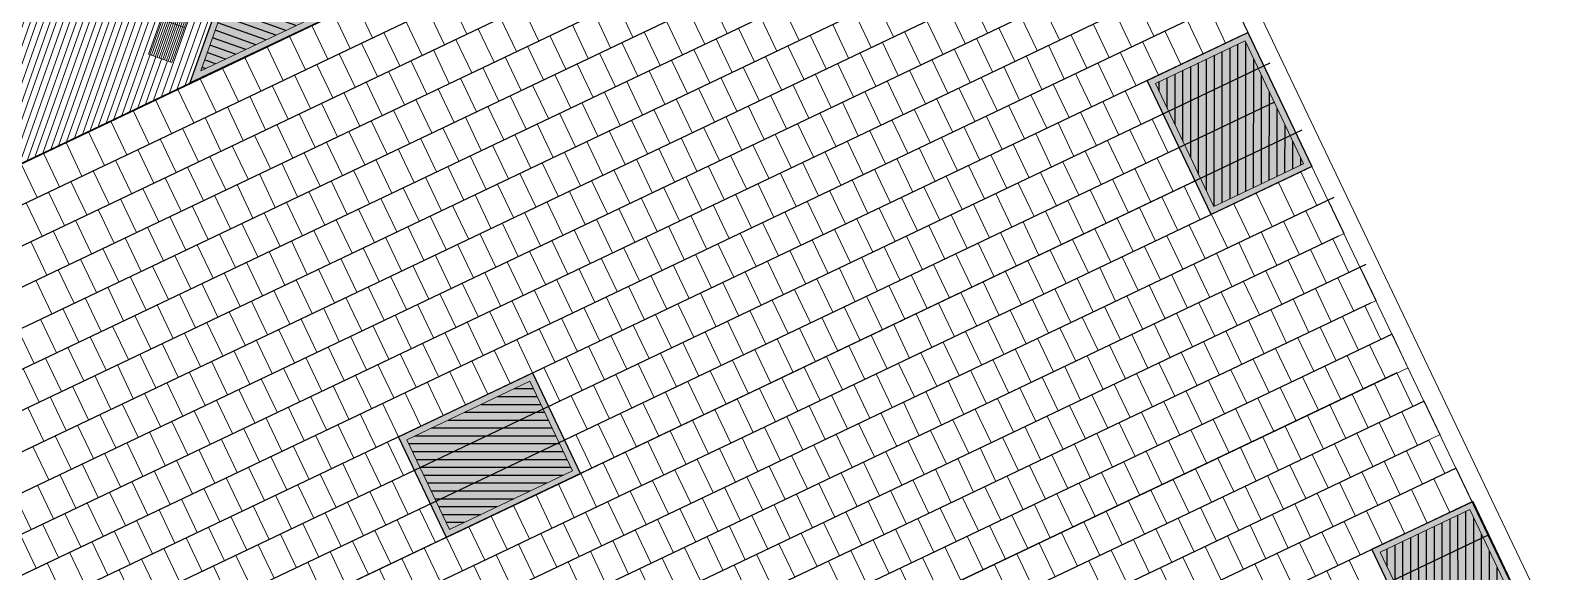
# Model space of a CAD drawing. Header units: metres. Extents: x 679599 to 680028, y 2748524 to 2748840.
# Drawn here: x 679944.91 to 679969.63, y 2748818.26 to 2748826.99 of the extents above; entities that cross this region are included whole.
import ezdxf

# ---------------------------------------------------------------- set-up
doc = ezdxf.new("R2010")
doc.units = ezdxf.units.M
doc.header["$LTSCALE"] = 5
doc.layers.add('00-AUX', color=2, linetype='Continuous', plot=False)
doc.layers.add('00-AUX Tree Pit', color=2, linetype='Continuous', plot=False)
doc.layers.add('02-L-B-Barrier Curb', color=210, linetype='Continuous', lineweight=5, plot=False)
doc.layers.add('02-L-B-Curb', color=11, linetype='Continuous', lineweight=5, plot=False)
doc.layers.add('02-L-B-Flat Bar', color=181, linetype='Continuous', lineweight=5)
doc.layers.add('04-BK-Tree Pit', color=6, linetype='Continuous', lineweight=5)
for name, color, linetype, lineweight, true_color in [('02-L-Joints-Paviment_07_Precast Concrete Blocks 60X40', 7, 'Continuous', 5, 0x999999), ('03-TR-Pavement_07_Precast Concrete Blocks 20X10', 7, 'Continuous', 5, 0x999999), ('03-TR-Pavement_07_Precast Concrete Blocks 60X40', 7, 'Continuous', 5, 0x999999), ('03-TR-Pavement_07_Precast irregular Concrete Blocks', 7, 'Continuous', 5, 0xb3b3b3)]:
    doc.layers.add(name, color=color, linetype=linetype, lineweight=lineweight, true_color=true_color)
doc.layers.add('03-TR-Tree Pit_Green', color=46, linetype='Continuous')
doc.layers.add('03-TR-Tree Pit_White', color=7, linetype='Continuous', true_color=0xfcfcfc)

# ---------------------------------------------------------------- blocks, each defined once
blk = doc.blocks.new('ALCORQUE RECTANGULAR')
at = {"layer": '03-TR-Tree Pit_Green', "ltscale": 0.3}
h = blk.add_hatch(dxfattribs=at)
h.set_pattern_fill('ANSI31', color=256, scale=0.04, angle=-45)
h.set_pattern_definition([(360, (-2068898.16958, 3428624.0145), (3e-17, 0.127), [])])
h.paths.add_polyline_path([(679903.391, 2748647.421), (679902.702, 2748648.869), (679904.689, 2748649.814), (679905.377, 2748648.367)])
at = {"layer": '03-TR-Tree Pit_White'}
h = blk.add_hatch(color=256, dxfattribs=at)
h.dxf.hatch_style = 1
h.paths.add_polyline_path([(679903.344, 2748647.288), (679902.569, 2748648.916), (679904.736, 2748649.947), (679905.511, 2748648.319)])
at = {"layer": '02-L-B-Curb'}
blk.add_lwpolyline([(679903.344, 2748647.288), (679902.569, 2748648.916), (679904.736, 2748649.947), (679905.511, 2748648.319)], close=True, dxfattribs=at)
at = {"layer": '02-L-B-Curb', "color": 6}
blk.add_lwpolyline([(679903.391, 2748647.421), (679902.702, 2748648.868), (679904.689, 2748649.814), (679905.378, 2748648.366)], close=True, dxfattribs=at)
blk = doc.blocks.new('Tree Pit Ford')
at = {"layer": '03-TR-Tree Pit_Green', "ltscale": 0.3}
h = blk.add_hatch(dxfattribs=at)
h.set_pattern_fill('ANSI31', color=256, scale=0.04)
h.paths.add_polyline_path([(-0.045, 1.149), (1.934, -0.83), (-1.104, -0.83), (-1.104, 1.149)])
at = {"layer": '03-TR-Tree Pit_White'}
h = blk.add_hatch(color=256, dxfattribs=at)
h.dxf.hatch_style = 1
h.paths.add_polyline_path([(-0.004, 1.249), (2.175, -0.93), (-1.204, -0.93), (-1.204, 1.249)])
at = {"layer": '02-L-B-Curb'}
blk.add_lwpolyline([(-0.004, 1.249), (2.175, -0.93), (-1.204, -0.93), (-1.204, 1.249)], close=True, dxfattribs=at)
at = {"layer": '02-L-B-Curb', "color": 6}
blk.add_lwpolyline([(-0.045, 1.149), (1.934, -0.83), (-1.104, -0.83), (-1.104, 1.149)], close=True, dxfattribs=at)
blk = doc.blocks.new('Piece Parking')
blk.add_wipeout([(-1.7, 0.2), (-1.7, -0.2), (0.7, -0.2), (0.7, 0.2)])
at = {"layer": '03-TR-Pavement_07_Precast irregular Concrete Blocks'}
h = blk.add_hatch(dxfattribs=at)
h.set_pattern_fill('ANSI31', color=256, scale=0.01, angle=135)
h.paths.add_polyline_path([(-1.7, 0.2), (0.7, 0.2), (0.7, -0.2), (-1.7, -0.2)])
blk.add_lwpolyline([(-1.7, 0.2), (0.7, 0.2), (0.7, -0.2), (-1.7, -0.2)], close=True)
at = {"layer": '02-L-Joints-Paviment_07_Precast Concrete Blocks 60X40'}
for points in [[(-1.1, 0.2), (-1.1, -0.2)], [(-0.5, 0.2), (-0.5, -0.2)], [(0.1, 0.2), (0.1, -0.2)]]:
    blk.add_lwpolyline(points, dxfattribs=at)
blk = doc.blocks.new('*U48')
at = {"rotation": 44.98941877856481}
blk.add_blockref('Piece Parking', (-0.199, -0.481), dxfattribs=at)
blk = doc.blocks.new('*U49')
at = {"layer": '02-L-B-Barrier Curb', "color": 0, "linetype": 'ByBlock', "lineweight": -2, "transparency": 16777216, "rotation": 25.44812303892089}
blk.add_blockref('*U48', (679947.546, 2748828.668), dxfattribs=at)

msp = doc.modelspace()

# ---------------------------------------------------------------- hatches: boundary and pattern name
at = {"layer": '03-TR-Pavement_07_Precast Concrete Blocks 20X10'}
h = msp.add_hatch(dxfattribs=at)
h.set_pattern_fill('ANSI31', color=256, scale=0.0315, angle=25.5)
h.set_pattern_definition([(70.5, (0, 0), (-0.094275932128, 0.033384858509), [])])
edge = h.paths.add_edge_path()
edge.add_line((679846.747, 2748785.254), (679848.542, 2748781.477))
edge.add_line((679848.542, 2748781.477), (679851.428, 2748780.438))
edge.add_line((679851.428, 2748780.438), (679855.273, 2748782.267))
edge.add_line((679855.273, 2748782.267), (679856.277, 2748785.094))
edge.add_line((679856.277, 2748785.094), (679859.104, 2748784.09))
edge.add_line((679859.104, 2748784.09), (679862.949, 2748785.92))
edge.add_line((679862.949, 2748785.92), (679863.953, 2748788.747))
edge.add_line((679863.953, 2748788.747), (679866.78, 2748787.743))
edge.add_line((679866.78, 2748787.743), (679870.625, 2748789.573))
edge.add_line((679870.625, 2748789.573), (679871.629, 2748792.4))
edge.add_line((679871.629, 2748792.4), (679874.456, 2748791.396))
edge.add_line((679874.456, 2748791.396), (679878.294, 2748793.222))
edge.add_line((679878.294, 2748793.222), (679879.304, 2748796.052))
edge.add_line((679879.304, 2748796.052), (679882.132, 2748795.049))
edge.add_line((679882.132, 2748795.049), (679885.976, 2748796.878))
edge.add_line((679885.976, 2748796.878), (679886.946, 2748799.611))
edge.add_line((679886.946, 2748799.611), (679886.98, 2748799.704))
edge.add_line((679886.98, 2748799.704), (679889.807, 2748798.7))
edge.add_line((679889.807, 2748798.7), (679893.651, 2748800.53))
edge.add_line((679893.651, 2748800.53), (679894.655, 2748803.357))
edge.add_line((679894.655, 2748803.357), (679897.482, 2748802.353))
edge.add_line((679897.482, 2748802.353), (679901.327, 2748804.183))
edge.add_line((679901.327, 2748804.183), (679902.33, 2748807.009))
edge.add_line((679902.33, 2748807.009), (679905.158, 2748806.006))
edge.add_line((679905.158, 2748806.006), (679909.001, 2748807.835))
edge.add_line((679909.001, 2748807.835), (679909.972, 2748810.567))
edge.add_line((679909.972, 2748810.567), (679912.832, 2748809.658))
edge.add_line((679912.832, 2748809.658), (679916.677, 2748811.487))
edge.add_line((679916.677, 2748811.487), (679917.681, 2748814.314))
edge.add_line((679917.681, 2748814.314), (679920.508, 2748813.31))
edge.add_line((679920.508, 2748813.31), (679924.352, 2748815.139))
edge.add_line((679924.352, 2748815.139), (679925.356, 2748817.966))
edge.add_line((679925.356, 2748817.966), (679928.18, 2748816.961))
edge.add_line((679928.18, 2748816.961), (679932.025, 2748818.791))
edge.add_line((679932.025, 2748818.791), (679933.03, 2748821.618))
edge.add_line((679933.03, 2748821.618), (679935.857, 2748820.614))
edge.add_line((679935.857, 2748820.614), (679939.701, 2748822.444))
edge.add_line((679939.701, 2748822.444), (679940.705, 2748825.27))
edge.add_line((679940.705, 2748825.27), (679943.555, 2748824.267))
edge.add_line((679943.555, 2748824.267), (679947.475, 2748826.144))
edge.add_line((679947.475, 2748826.144), (679948.507, 2748829.047))
edge.add_line((679948.507, 2748829.047), (679946.708, 2748832.826))
edge.add_line((679946.708, 2748832.826), (679846.744, 2748785.257))

# ---------------------------------------------------------------- linework, layer by layer
at = {"layer": '00-AUX'}
for points in [[(679961.825, 2748832.961), (679906.828, 2748806.79)], [(679961.903, 2748832.334), (679907.086, 2748806.248)], [(679962.342, 2748831.878), (679907.345, 2748805.707)], [(679962.421, 2748831.251), (679907.603, 2748805.165)], [(679962.859, 2748830.795), (679907.863, 2748804.624)], [(679962.938, 2748830.168), (679908.12, 2748804.083)], [(679963.376, 2748829.712), (679908.38, 2748803.541)], [(679963.455, 2748829.085), (679908.638, 2748803)], [(679963.894, 2748828.63), (679908.897, 2748802.459)], [(679963.972, 2748828.002), (679909.155, 2748801.917)], [(679964.411, 2748827.547), (679909.414, 2748801.376)], [(679964.489, 2748826.92), (679909.672, 2748800.834)], [(679964.928, 2748826.464), (679910.057, 2748800.353)], [(679965.007, 2748825.837), (679910.603, 2748799.948)], [(679965.445, 2748825.381), (679910.995, 2748799.47)], [(679965.523, 2748824.754), (679911.433, 2748799.014)], [(679965.962, 2748824.298), (679911.633, 2748798.445)], [(679966.041, 2748823.671), (679912.028, 2748797.968)], [(679966.48, 2748823.216), (679912.422, 2748797.491)], [(679966.558, 2748822.588), (679947.399, 2748813.471)], [(679966.905, 2748822.089), (679947.725, 2748812.962)], [(679966.982, 2748821.461), (679948.143, 2748812.496)], [(679967.422, 2748821.006), (679948.561, 2748812.03)], [(679967.499, 2748820.378), (679948.978, 2748811.565)], [(679967.939, 2748819.923), (679949.396, 2748811.099)], [(679968.016, 2748819.295), (679949.814, 2748810.633)], [(679968.456, 2748818.84), (679950.232, 2748810.168)]]:
    msp.add_lwpolyline(points, dxfattribs=at)
at = {"layer": '00-AUX Tree Pit', "ltscale": 0.3}
msp.add_lwpolyline([(679948.513, 2748829.05), (679947.482, 2748826.147), (679950.533, 2748827.599), (679949.597, 2748829.566)], close=True, dxfattribs=at)
at = {"layer": '00-AUX Tree Pit'}
for points in [[(679965.608, 2748824.795), (679963.98, 2748824.02), (679962.948, 2748826.187), (679964.577, 2748826.962)], [(679951.627, 2748818.802), (679950.852, 2748820.43), (679953.019, 2748821.462), (679953.794, 2748819.833)], [(679969.24, 2748817.22), (679967.611, 2748816.445), (679966.58, 2748818.613), (679968.208, 2748819.387)]]:
    msp.add_lwpolyline(points, close=True, dxfattribs=at)
at = {"layer": '02-L-B-Curb'}
for points in [[(680027.692, 2748695.495), (679959.257, 2748838.798)], [(679959.147, 2748838.332), (680027.421, 2748695.366)]]:
    msp.add_lwpolyline(points, dxfattribs=at)
at = {"layer": '02-L-B-Flat Bar'}
msp.add_lwpolyline([(679851.427, 2748780.438), (679947.475, 2748826.144)], dxfattribs=at)
at = {"layer": '02-L-Joints-Paviment_07_Precast Concrete Blocks 60X40'}
for points in [[(679960.113, 2748827.495), (679960.371, 2748826.953)], [(679964.32, 2748827.503), (679964.578, 2748826.962)], [(679949.815, 2748827.246), (679950.073, 2748826.704)], [(679950.176, 2748827.418), (679950.434, 2748826.876)], [(679951.338, 2748827.306), (679951.596, 2748826.764)], [(679951.699, 2748827.478), (679951.957, 2748826.936)], [(679952.86, 2748827.366), (679953.118, 2748826.824)], [(679954.022, 2748827.255), (679954.28, 2748826.713)], [(679954.383, 2748827.426), (679954.641, 2748826.885)], [(679955.545, 2748827.314), (679955.802, 2748826.773)], [(679955.906, 2748827.486), (679956.164, 2748826.945)], [(679957.068, 2748827.375), (679957.326, 2748826.833)], [(679958.229, 2748827.263), (679958.487, 2748826.721)], [(679958.59, 2748827.435), (679958.848, 2748826.893)], [(679959.752, 2748827.323), (679960.01, 2748826.781)], [(679961.274, 2748827.383), (679961.532, 2748826.841)], [(679962.436, 2748827.272), (679962.694, 2748826.73)], [(679962.797, 2748827.444), (679963.055, 2748826.902)], [(679963.959, 2748827.332), (679964.216, 2748826.79)], [(679949.454, 2748827.074), (679949.711, 2748826.532)], [(679950.977, 2748827.134), (679951.235, 2748826.592)], [(679952.138, 2748827.022), (679952.396, 2748826.481)], [(679952.499, 2748827.194), (679952.757, 2748826.652)], [(679953.661, 2748827.083), (679953.919, 2748826.541)], [(679955.183, 2748827.143), (679955.441, 2748826.601)], [(679956.345, 2748827.031), (679956.603, 2748826.489)], [(679956.707, 2748827.203), (679956.964, 2748826.661)], [(679957.868, 2748827.091), (679958.125, 2748826.549)], [(679959.391, 2748827.151), (679959.649, 2748826.61)], [(679960.552, 2748827.039), (679960.81, 2748826.498)], [(679960.913, 2748827.211), (679961.171, 2748826.67)], [(679962.075, 2748827.1), (679962.333, 2748826.558)], [(679963.597, 2748827.16), (679963.855, 2748826.618)], [(679949.092, 2748826.902), (679949.35, 2748826.36)], [(679950.254, 2748826.79), (679950.512, 2748826.249)], [(679950.616, 2748826.962), (679950.873, 2748826.421)], [(679951.777, 2748826.85), (679952.035, 2748826.309)], [(679953.3, 2748826.911), (679953.558, 2748826.369)], [(679954.461, 2748826.799), (679954.719, 2748826.257)], [(679954.822, 2748826.971), (679955.08, 2748826.429)], [(679955.984, 2748826.859), (679956.242, 2748826.317)], [(679957.145, 2748826.747), (679957.403, 2748826.205)], [(679957.506, 2748826.919), (679957.764, 2748826.377)], [(679958.668, 2748826.808), (679958.926, 2748826.266)], [(679959.03, 2748826.979), (679959.287, 2748826.438)], [(679960.191, 2748826.868), (679960.449, 2748826.326)], [(679961.353, 2748826.756), (679961.61, 2748826.214)], [(679961.714, 2748826.928), (679961.972, 2748826.386)], [(679962.875, 2748826.816), (679963.133, 2748826.274)], [(679963.236, 2748826.988), (679963.494, 2748826.446)], [(679948.37, 2748826.558), (679948.628, 2748826.017)], [(679948.731, 2748826.73), (679948.989, 2748826.188)], [(679949.893, 2748826.619), (679950.151, 2748826.077)], [(679951.054, 2748826.507), (679951.312, 2748825.965)], [(679951.416, 2748826.679), (679951.673, 2748826.137)], [(679952.577, 2748826.567), (679952.835, 2748826.025)], [(679952.939, 2748826.739), (679953.196, 2748826.197)], [(679954.1, 2748826.627), (679954.358, 2748826.085)], [(679955.262, 2748826.515), (679955.52, 2748825.974)], [(679955.623, 2748826.687), (679955.881, 2748826.146)], [(679956.784, 2748826.575), (679957.042, 2748826.034)], [(679958.307, 2748826.636), (679958.565, 2748826.094)], [(679959.468, 2748826.524), (679959.726, 2748825.982)], [(679959.83, 2748826.696), (679960.087, 2748826.154)], [(679960.991, 2748826.584), (679961.249, 2748826.042)], [(679962.514, 2748826.644), (679962.772, 2748826.102)], [(679948.009, 2748826.386), (679948.267, 2748825.845)], [(679949.171, 2748826.275), (679949.429, 2748825.733)], [(679949.532, 2748826.447), (679949.79, 2748825.905)], [(679950.693, 2748826.335), (679950.951, 2748825.793)], [(679952.216, 2748826.395), (679952.474, 2748825.853)], [(679953.377, 2748826.283), (679953.635, 2748825.741)], [(679953.739, 2748826.455), (679953.996, 2748825.913)], [(679954.901, 2748826.344), (679955.158, 2748825.802)], [(679956.423, 2748826.404), (679956.681, 2748825.862)], [(679957.585, 2748826.292), (679957.843, 2748825.75)], [(679957.946, 2748826.464), (679958.204, 2748825.922)], [(679959.107, 2748826.352), (679959.365, 2748825.81)], [(679960.63, 2748826.412), (679960.888, 2748825.87)], [(679961.791, 2748826.3), (679962.049, 2748825.759)], [(679962.153, 2748826.472), (679962.41, 2748825.93)], [(679947.287, 2748826.043), (679947.544, 2748825.501)], [(679947.648, 2748826.215), (679947.906, 2748825.673)], [(679948.81, 2748826.103), (679949.067, 2748825.561)], [(679950.332, 2748826.163), (679950.59, 2748825.621)], [(679951.494, 2748826.051), (679951.752, 2748825.51)], [(679951.855, 2748826.223), (679952.113, 2748825.681)], [(679953.016, 2748826.111), (679953.274, 2748825.57)], [(679954.539, 2748826.172), (679954.797, 2748825.63)], [(679955.7, 2748826.06), (679955.958, 2748825.518)], [(679956.062, 2748826.232), (679956.32, 2748825.69)], [(679957.224, 2748826.12), (679957.481, 2748825.578)], [(679958.385, 2748826.008), (679958.643, 2748825.466)], [(679958.746, 2748826.18), (679959.004, 2748825.638)], [(679959.908, 2748826.068), (679960.166, 2748825.527)], [(679960.269, 2748826.24), (679960.527, 2748825.699)], [(679961.43, 2748826.128), (679961.688, 2748825.587)], [(679962.592, 2748826.017), (679962.85, 2748825.475)], [(679946.925, 2748825.871), (679947.183, 2748825.329)], [(679948.087, 2748825.759), (679948.345, 2748825.217)], [(679948.448, 2748825.931), (679948.706, 2748825.389)], [(679949.61, 2748825.819), (679949.867, 2748825.277)], [(679949.971, 2748825.991), (679950.229, 2748825.449)], [(679951.133, 2748825.88), (679951.391, 2748825.338)], [(679952.294, 2748825.768), (679952.552, 2748825.226)], [(679952.655, 2748825.939), (679952.913, 2748825.398)], [(679953.817, 2748825.828), (679954.075, 2748825.286)], [(679954.178, 2748826), (679954.436, 2748825.458)], [(679955.339, 2748825.888), (679955.597, 2748825.346)], [(679956.501, 2748825.776), (679956.759, 2748825.235)], [(679956.862, 2748825.948), (679957.12, 2748825.406)], [(679958.024, 2748825.836), (679958.281, 2748825.294)], [(679959.547, 2748825.897), (679959.805, 2748825.355)], [(679960.708, 2748825.785), (679960.966, 2748825.243)], [(679961.069, 2748825.957), (679961.327, 2748825.415)], [(679962.231, 2748825.845), (679962.489, 2748825.303)], [(679946.203, 2748825.527), (679946.461, 2748824.985)], [(679946.564, 2748825.699), (679946.822, 2748825.157)], [(679947.726, 2748825.587), (679947.984, 2748825.046)], [(679949.248, 2748825.647), (679949.506, 2748825.106)], [(679950.41, 2748825.536), (679950.668, 2748824.994)], [(679950.772, 2748825.708), (679951.029, 2748825.166)], [(679951.933, 2748825.596), (679952.19, 2748825.054)], [(679953.456, 2748825.656), (679953.714, 2748825.114)], [(679954.617, 2748825.544), (679954.875, 2748825.002)], [(679954.978, 2748825.716), (679955.236, 2748825.174)], [(679956.14, 2748825.604), (679956.398, 2748825.063)], [(679957.662, 2748825.664), (679957.92, 2748825.123)], [(679958.824, 2748825.553), (679959.082, 2748825.011)], [(679959.186, 2748825.725), (679959.443, 2748825.183)], [(679960.347, 2748825.613), (679960.604, 2748825.071)], [(679961.87, 2748825.673), (679962.128, 2748825.131)], [(679963.031, 2748825.561), (679963.289, 2748825.02)], [(679945.842, 2748825.355), (679946.1, 2748824.813)], [(679947.365, 2748825.415), (679947.623, 2748824.874)], [(679948.526, 2748825.304), (679948.784, 2748824.762)], [(679948.887, 2748825.475), (679949.145, 2748824.934)], [(679950.049, 2748825.364), (679950.307, 2748824.822)], [(679951.571, 2748825.424), (679951.829, 2748824.882)], [(679952.733, 2748825.312), (679952.991, 2748824.771)], [(679953.095, 2748825.484), (679953.352, 2748824.942)], [(679954.256, 2748825.372), (679954.514, 2748824.83)], [(679955.779, 2748825.433), (679956.037, 2748824.891)], [(679956.94, 2748825.321), (679957.198, 2748824.779)], [(679957.301, 2748825.493), (679957.559, 2748824.951)], [(679958.463, 2748825.381), (679958.721, 2748824.839)], [(679959.624, 2748825.269), (679959.882, 2748824.727)], [(679959.985, 2748825.441), (679960.243, 2748824.899)], [(679961.147, 2748825.329), (679961.405, 2748824.788)], [(679961.509, 2748825.501), (679961.766, 2748824.959)], [(679962.67, 2748825.39), (679962.928, 2748824.848)], [(679945.481, 2748825.183), (679945.738, 2748824.641)], [(679946.643, 2748825.072), (679946.9, 2748824.53)], [(679947.004, 2748825.244), (679947.262, 2748824.702)], [(679948.165, 2748825.132), (679948.423, 2748824.59)], [(679949.327, 2748825.02), (679949.585, 2748824.478)], [(679949.688, 2748825.192), (679949.946, 2748824.65)], [(679950.849, 2748825.08), (679951.107, 2748824.538)], [(679951.21, 2748825.252), (679951.468, 2748824.71)], [(679952.372, 2748825.14), (679952.63, 2748824.599)], [(679953.533, 2748825.028), (679953.791, 2748824.487)], [(679953.895, 2748825.2), (679954.152, 2748824.659)], [(679955.056, 2748825.089), (679955.314, 2748824.547)], [(679955.418, 2748825.261), (679955.675, 2748824.719)], [(679956.579, 2748825.149), (679956.837, 2748824.607)], [(679957.741, 2748825.037), (679957.999, 2748824.495)], [(679958.102, 2748825.209), (679958.36, 2748824.667)], [(679959.263, 2748825.097), (679959.521, 2748824.555)], [(679960.786, 2748825.158), (679961.044, 2748824.616)], [(679961.948, 2748825.046), (679962.206, 2748824.504)], [(679962.309, 2748825.218), (679962.567, 2748824.676)], [(679944.758, 2748824.84), (679945.016, 2748824.298)], [(679945.119, 2748825.011), (679945.377, 2748824.47)], [(679946.281, 2748824.9), (679946.539, 2748824.358)], [(679947.442, 2748824.788), (679947.7, 2748824.246)], [(679947.804, 2748824.96), (679948.061, 2748824.418)], [(679948.966, 2748824.848), (679949.223, 2748824.306)], [(679950.488, 2748824.908), (679950.746, 2748824.366)], [(679951.65, 2748824.797), (679951.908, 2748824.255)], [(679952.011, 2748824.969), (679952.269, 2748824.427)], [(679953.172, 2748824.857), (679953.43, 2748824.315)], [(679954.695, 2748824.917), (679954.953, 2748824.375)], [(679955.856, 2748824.805), (679956.114, 2748824.263)], [(679956.218, 2748824.977), (679956.475, 2748824.435)], [(679957.38, 2748824.865), (679957.637, 2748824.324)], [(679958.902, 2748824.925), (679959.16, 2748824.384)], [(679960.064, 2748824.814), (679960.322, 2748824.272)], [(679960.425, 2748824.986), (679960.683, 2748824.444)], [(679961.587, 2748824.874), (679961.844, 2748824.332)], [(679963.11, 2748824.934), (679963.368, 2748824.392)], [(679945.559, 2748824.556), (679945.817, 2748824.014)], [(679945.92, 2748824.728), (679946.178, 2748824.186)], [(679947.081, 2748824.616), (679947.339, 2748824.074)], [(679948.604, 2748824.676), (679948.862, 2748824.135)], [(679949.766, 2748824.564), (679950.023, 2748824.023)], [(679950.127, 2748824.736), (679950.385, 2748824.195)], [(679951.289, 2748824.625), (679951.546, 2748824.083)], [(679952.811, 2748824.685), (679953.069, 2748824.143)], [(679953.973, 2748824.573), (679954.231, 2748824.031)], [(679954.334, 2748824.745), (679954.592, 2748824.203)], [(679955.495, 2748824.633), (679955.753, 2748824.091)], [(679957.018, 2748824.693), (679957.276, 2748824.152)], [(679958.18, 2748824.582), (679958.437, 2748824.04)], [(679958.541, 2748824.753), (679958.799, 2748824.212)], [(679959.703, 2748824.642), (679959.96, 2748824.1)], [(679960.864, 2748824.53), (679961.122, 2748823.988)], [(679961.225, 2748824.702), (679961.483, 2748824.16)], [(679962.387, 2748824.59), (679962.645, 2748824.049)], [(679962.749, 2748824.762), (679963.006, 2748824.221)], [(679965.071, 2748824.539), (679965.329, 2748823.997)], [(679965.432, 2748824.711), (679965.69, 2748824.169)], [(679945.198, 2748824.384), (679945.456, 2748823.842)], [(679946.72, 2748824.444), (679946.978, 2748823.902)], [(679947.882, 2748824.333), (679948.14, 2748823.791)], [(679948.243, 2748824.504), (679948.501, 2748823.963)], [(679949.404, 2748824.393), (679949.662, 2748823.851)], [(679950.566, 2748824.281), (679950.824, 2748823.739)], [(679950.927, 2748824.453), (679951.185, 2748823.911)], [(679952.089, 2748824.341), (679952.346, 2748823.799)], [(679952.45, 2748824.513), (679952.708, 2748823.971)], [(679953.612, 2748824.401), (679953.87, 2748823.86)], [(679954.773, 2748824.289), (679955.031, 2748823.748)], [(679955.134, 2748824.461), (679955.392, 2748823.919)], [(679956.296, 2748824.35), (679956.554, 2748823.808)], [(679956.657, 2748824.522), (679956.915, 2748823.98)], [(679957.818, 2748824.41), (679958.076, 2748823.868)], [(679958.98, 2748824.298), (679959.238, 2748823.756)], [(679959.341, 2748824.47), (679959.599, 2748823.928)], [(679960.503, 2748824.358), (679960.761, 2748823.816)], [(679962.026, 2748824.419), (679962.284, 2748823.877)], [(679963.187, 2748824.306), (679963.445, 2748823.765)], [(679963.548, 2748824.478), (679963.806, 2748823.937)], [(679964.71, 2748824.367), (679964.968, 2748823.825)], [(679944.837, 2748824.212), (679945.094, 2748823.671)], [(679945.998, 2748824.1), (679946.256, 2748823.559)], [(679946.359, 2748824.272), (679946.617, 2748823.731)], [(679947.521, 2748824.161), (679947.779, 2748823.619)], [(679948.682, 2748824.049), (679948.94, 2748823.507)], [(679949.043, 2748824.221), (679949.301, 2748823.679)], [(679950.205, 2748824.109), (679950.463, 2748823.567)], [(679951.727, 2748824.169), (679951.985, 2748823.627)], [(679952.889, 2748824.058), (679953.147, 2748823.516)], [(679953.251, 2748824.229), (679953.508, 2748823.688)], [(679954.412, 2748824.118), (679954.669, 2748823.576)], [(679955.935, 2748824.178), (679956.193, 2748823.636)], [(679957.096, 2748824.066), (679957.354, 2748823.524)], [(679957.457, 2748824.238), (679957.715, 2748823.696)], [(679958.619, 2748824.126), (679958.877, 2748823.584)], [(679960.142, 2748824.186), (679960.4, 2748823.645)], [(679961.304, 2748824.075), (679961.562, 2748823.533)], [(679961.665, 2748824.247), (679961.923, 2748823.705)], [(679962.826, 2748824.135), (679963.083, 2748823.593)], [(679964.349, 2748824.195), (679964.607, 2748823.653)], [(679965.51, 2748824.083), (679965.768, 2748823.541)], [(679965.872, 2748824.255), (679966.129, 2748823.713)], [(679945.636, 2748823.929), (679945.894, 2748823.387)], [(679946.798, 2748823.817), (679947.056, 2748823.275)], [(679947.16, 2748823.989), (679947.417, 2748823.447)], [(679948.321, 2748823.877), (679948.579, 2748823.335)], [(679949.844, 2748823.937), (679950.102, 2748823.395)], [(679951.005, 2748823.825), (679951.263, 2748823.284)], [(679951.366, 2748823.997), (679951.624, 2748823.455)], [(679952.528, 2748823.886), (679952.786, 2748823.344)], [(679954.05, 2748823.946), (679954.308, 2748823.404)], [(679955.212, 2748823.834), (679955.47, 2748823.292)], [(679955.574, 2748824.006), (679955.831, 2748823.464)], [(679956.735, 2748823.894), (679956.993, 2748823.352)], [(679957.897, 2748823.782), (679958.155, 2748823.241)], [(679958.258, 2748823.954), (679958.516, 2748823.413)], [(679959.419, 2748823.843), (679959.677, 2748823.301)], [(679959.781, 2748824.015), (679960.038, 2748823.473)], [(679960.943, 2748823.903), (679961.2, 2748823.361)], [(679962.103, 2748823.791), (679962.361, 2748823.249)], [(679962.464, 2748823.963), (679962.722, 2748823.421)], [(679963.626, 2748823.851), (679963.884, 2748823.309)], [(679963.988, 2748824.023), (679964.245, 2748823.481)], [(679965.149, 2748823.911), (679965.407, 2748823.37)], [(679944.914, 2748823.585), (679945.172, 2748823.043)], [(679945.275, 2748823.757), (679945.533, 2748823.215)], [(679946.437, 2748823.645), (679946.695, 2748823.103)], [(679947.598, 2748823.533), (679947.856, 2748822.991)], [(679947.96, 2748823.705), (679948.217, 2748823.163)], [(679949.122, 2748823.594), (679949.379, 2748823.052)], [(679949.483, 2748823.765), (679949.741, 2748823.224)], [(679950.644, 2748823.653), (679950.902, 2748823.112)], [(679951.806, 2748823.542), (679952.064, 2748823)], [(679952.167, 2748823.714), (679952.425, 2748823.172)], [(679953.328, 2748823.602), (679953.586, 2748823.06)], [(679953.689, 2748823.774), (679953.947, 2748823.232)], [(679954.851, 2748823.662), (679955.109, 2748823.12)], [(679956.012, 2748823.55), (679956.27, 2748823.008)], [(679956.374, 2748823.722), (679956.631, 2748823.18)], [(679957.536, 2748823.611), (679957.793, 2748823.069)], [(679959.058, 2748823.671), (679959.316, 2748823.129)], [(679960.22, 2748823.559), (679960.478, 2748823.017)], [(679960.581, 2748823.731), (679960.839, 2748823.189)], [(679961.742, 2748823.619), (679962, 2748823.077)], [(679963.265, 2748823.679), (679963.523, 2748823.138)], [(679964.427, 2748823.568), (679964.685, 2748823.026)], [(679964.788, 2748823.739), (679965.046, 2748823.198)], [(679965.95, 2748823.628), (679966.208, 2748823.086)], [(679945.715, 2748823.301), (679945.973, 2748822.76)], [(679946.076, 2748823.473), (679946.334, 2748822.931)], [(679947.237, 2748823.361), (679947.495, 2748822.82)], [(679948.76, 2748823.422), (679949.018, 2748822.88)], [(679949.921, 2748823.31), (679950.179, 2748822.768)], [(679950.283, 2748823.482), (679950.54, 2748822.94)], [(679951.445, 2748823.37), (679951.702, 2748822.828)], [(679952.967, 2748823.43), (679953.225, 2748822.888)], [(679954.129, 2748823.318), (679954.387, 2748822.777)], [(679954.49, 2748823.49), (679954.748, 2748822.949)], [(679955.651, 2748823.378), (679955.909, 2748822.837)], [(679957.174, 2748823.439), (679957.432, 2748822.897)], [(679958.336, 2748823.327), (679958.594, 2748822.785)], [(679958.697, 2748823.499), (679958.955, 2748822.957)], [(679959.859, 2748823.387), (679960.117, 2748822.846)], [(679961.381, 2748823.447), (679961.639, 2748822.905)], [(679962.543, 2748823.336), (679962.801, 2748822.794)], [(679962.904, 2748823.507), (679963.162, 2748822.966)], [(679964.066, 2748823.396), (679964.323, 2748822.854)], [(679965.589, 2748823.456), (679965.847, 2748822.914)], [(679945.354, 2748823.129), (679945.611, 2748822.588)], [(679946.876, 2748823.189), (679947.134, 2748822.648)], [(679948.038, 2748823.078), (679948.296, 2748822.536)], [(679948.399, 2748823.25), (679948.657, 2748822.708)], [(679949.56, 2748823.138), (679949.818, 2748822.596)], [(679951.083, 2748823.198), (679951.341, 2748822.656)], [(679952.245, 2748823.086), (679952.502, 2748822.544)], [(679952.606, 2748823.258), (679952.864, 2748822.716)], [(679953.768, 2748823.147), (679954.025, 2748822.605)], [(679955.29, 2748823.207), (679955.548, 2748822.665)], [(679956.452, 2748823.095), (679956.71, 2748822.553)], [(679956.813, 2748823.267), (679957.071, 2748822.725)], [(679957.975, 2748823.155), (679958.233, 2748822.613)], [(679959.137, 2748823.044), (679959.394, 2748822.502)], [(679959.498, 2748823.215), (679959.756, 2748822.674)], [(679960.659, 2748823.103), (679960.916, 2748822.562)], [(679961.02, 2748823.275), (679961.278, 2748822.733)], [(679962.182, 2748823.164), (679962.439, 2748822.622)], [(679963.343, 2748823.052), (679963.601, 2748822.51)], [(679963.704, 2748823.224), (679963.962, 2748822.682)], [(679964.866, 2748823.112), (679965.124, 2748822.57)], [(679965.228, 2748823.284), (679965.485, 2748822.742)], [(679966.389, 2748823.172), (679966.646, 2748822.63)], [(679944.992, 2748822.958), (679945.25, 2748822.416)], [(679946.154, 2748822.846), (679946.411, 2748822.304)], [(679946.515, 2748823.018), (679946.773, 2748822.476)], [(679947.677, 2748822.906), (679947.935, 2748822.364)], [(679948.838, 2748822.794), (679949.096, 2748822.252)], [(679949.199, 2748822.966), (679949.457, 2748822.424)], [(679950.361, 2748822.854), (679950.619, 2748822.313)], [(679950.722, 2748823.026), (679950.98, 2748822.485)], [(679951.883, 2748822.914), (679952.141, 2748822.373)], [(679953.045, 2748822.803), (679953.303, 2748822.261)], [(679953.406, 2748822.975), (679953.664, 2748822.433)], [(679954.568, 2748822.863), (679954.825, 2748822.321)], [(679954.929, 2748823.035), (679955.187, 2748822.493)], [(679956.091, 2748822.923), (679956.349, 2748822.381)], [(679957.252, 2748822.811), (679957.51, 2748822.27)], [(679957.613, 2748822.983), (679957.871, 2748822.441)], [(679958.775, 2748822.872), (679959.033, 2748822.33)], [(679960.297, 2748822.931), (679960.555, 2748822.39)], [(679961.459, 2748822.82), (679961.717, 2748822.278)], [(679961.82, 2748822.992), (679962.078, 2748822.45)], [(679962.982, 2748822.88), (679963.24, 2748822.338)], [(679964.505, 2748822.94), (679964.763, 2748822.399)], [(679965.666, 2748822.828), (679965.924, 2748822.287)], [(679966.027, 2748823), (679966.285, 2748822.459)], [(679945.792, 2748822.674), (679946.05, 2748822.132)], [(679946.954, 2748822.562), (679947.212, 2748822.02)], [(679947.316, 2748822.734), (679947.573, 2748822.192)], [(679948.477, 2748822.622), (679948.735, 2748822.08)], [(679950, 2748822.683), (679950.258, 2748822.141)], [(679951.161, 2748822.571), (679951.419, 2748822.029)], [(679951.522, 2748822.742), (679951.78, 2748822.201)], [(679952.684, 2748822.631), (679952.942, 2748822.089)], [(679954.206, 2748822.691), (679954.464, 2748822.149)], [(679955.368, 2748822.579), (679955.626, 2748822.038)], [(679955.73, 2748822.751), (679955.987, 2748822.209)], [(679956.891, 2748822.64), (679957.149, 2748822.098)], [(679958.414, 2748822.7), (679958.672, 2748822.158)], [(679959.575, 2748822.588), (679959.833, 2748822.046)], [(679959.936, 2748822.76), (679960.194, 2748822.218)], [(679961.098, 2748822.648), (679961.356, 2748822.106)], [(679962.621, 2748822.708), (679962.879, 2748822.166)], [(679963.783, 2748822.597), (679964.041, 2748822.055)], [(679964.144, 2748822.769), (679964.402, 2748822.227)], [(679965.305, 2748822.657), (679965.563, 2748822.115)], [(679966.467, 2748822.545), (679966.725, 2748822.003)], [(679945.07, 2748822.33), (679945.328, 2748821.788)], [(679945.431, 2748822.502), (679945.689, 2748821.96)], [(679946.593, 2748822.39), (679946.851, 2748821.849)], [(679948.116, 2748822.45), (679948.373, 2748821.909)], [(679949.277, 2748822.339), (679949.535, 2748821.797)], [(679949.639, 2748822.511), (679949.896, 2748821.969)], [(679950.8, 2748822.399), (679951.058, 2748821.857)], [(679952.323, 2748822.459), (679952.581, 2748821.917)], [(679953.484, 2748822.347), (679953.742, 2748821.805)], [(679953.845, 2748822.519), (679954.103, 2748821.977)], [(679955.007, 2748822.407), (679955.265, 2748821.866)], [(679956.53, 2748822.468), (679956.788, 2748821.926)], [(679957.692, 2748822.356), (679957.95, 2748821.814)], [(679958.053, 2748822.528), (679958.311, 2748821.986)], [(679959.214, 2748822.416), (679959.472, 2748821.874)], [(679960.376, 2748822.304), (679960.634, 2748821.763)], [(679960.737, 2748822.476), (679960.995, 2748821.934)], [(679961.898, 2748822.364), (679962.156, 2748821.823)], [(679962.26, 2748822.536), (679962.517, 2748821.995)], [(679963.422, 2748822.425), (679963.679, 2748821.883)], [(679964.583, 2748822.313), (679964.841, 2748821.771)], [(679964.944, 2748822.485), (679965.202, 2748821.943)], [(679966.106, 2748822.373), (679966.364, 2748821.831)], [(679944.709, 2748822.158), (679944.967, 2748821.616)], [(679946.232, 2748822.218), (679946.49, 2748821.677)], [(679947.393, 2748822.107), (679947.651, 2748821.565)], [(679947.754, 2748822.278), (679948.012, 2748821.737)], [(679948.916, 2748822.167), (679949.174, 2748821.625)], [(679950.077, 2748822.055), (679950.335, 2748821.513)], [(679950.439, 2748822.227), (679950.696, 2748821.685)], [(679951.601, 2748822.115), (679951.858, 2748821.574)], [(679951.962, 2748822.287), (679952.22, 2748821.745)], [(679953.123, 2748822.175), (679953.381, 2748821.633)], [(679954.285, 2748822.064), (679954.543, 2748821.522)], [(679954.646, 2748822.236), (679954.904, 2748821.694)], [(679955.808, 2748822.124), (679956.065, 2748821.582)], [(679956.169, 2748822.296), (679956.427, 2748821.754)], [(679957.331, 2748822.184), (679957.588, 2748821.642)], [(679958.491, 2748822.072), (679958.749, 2748821.53)], [(679958.853, 2748822.244), (679959.11, 2748821.702)], [(679960.015, 2748822.132), (679960.272, 2748821.591)], [(679961.537, 2748822.193), (679961.795, 2748821.651)], [(679962.699, 2748822.081), (679962.957, 2748821.539)], [(679963.06, 2748822.253), (679963.318, 2748821.711)], [(679964.222, 2748822.141), (679964.479, 2748821.599)], [(679965.745, 2748822.201), (679966.002, 2748821.66)], [(679967.162, 2748821.547), (679966.905, 2748822.089)], [(679945.51, 2748821.875), (679945.767, 2748821.333)], [(679945.871, 2748822.047), (679946.129, 2748821.505)], [(679947.032, 2748821.935), (679947.29, 2748821.393)], [(679948.194, 2748821.823), (679948.452, 2748821.281)], [(679948.555, 2748821.995), (679948.813, 2748821.453)], [(679949.716, 2748821.883), (679949.974, 2748821.341)], [(679951.239, 2748821.943), (679951.497, 2748821.402)], [(679952.4, 2748821.832), (679952.658, 2748821.29)], [(679952.762, 2748822.003), (679953.019, 2748821.462)], [(679953.924, 2748821.892), (679954.181, 2748821.35)], [(679955.446, 2748821.952), (679955.704, 2748821.41)], [(679956.608, 2748821.84), (679956.866, 2748821.299)], [(679956.969, 2748822.012), (679957.227, 2748821.471)], [(679958.13, 2748821.9), (679958.388, 2748821.358)], [(679959.653, 2748821.961), (679959.911, 2748821.419)], [(679960.815, 2748821.849), (679961.073, 2748821.307)], [(679961.176, 2748822.021), (679961.434, 2748821.479)], [(679962.338, 2748821.909), (679962.596, 2748821.367)], [(679963.86, 2748821.969), (679964.118, 2748821.427)], [(679965.022, 2748821.858), (679965.28, 2748821.316)], [(679965.383, 2748822.029), (679965.641, 2748821.488)], [(679966.801, 2748821.375), (679966.543, 2748821.917)], [(679945.148, 2748821.703), (679945.406, 2748821.161)], [(679946.31, 2748821.591), (679946.567, 2748821.049)], [(679946.671, 2748821.763), (679946.929, 2748821.221)], [(679947.833, 2748821.651), (679948.091, 2748821.109)], [(679949.355, 2748821.711), (679949.613, 2748821.169)], [(679950.517, 2748821.6), (679950.775, 2748821.058)], [(679950.878, 2748821.772), (679951.136, 2748821.23)], [(679952.039, 2748821.66), (679952.297, 2748821.118)], [(679953.562, 2748821.72), (679953.82, 2748821.178)], [(679954.724, 2748821.608), (679954.982, 2748821.066)], [(679955.085, 2748821.78), (679955.343, 2748821.238)], [(679956.247, 2748821.669), (679956.505, 2748821.127)], [(679957.408, 2748821.556), (679957.666, 2748821.015)], [(679957.769, 2748821.728), (679958.027, 2748821.187)], [(679958.931, 2748821.617), (679959.189, 2748821.075)], [(679959.292, 2748821.789), (679959.55, 2748821.247)], [(679960.454, 2748821.677), (679960.712, 2748821.135)], [(679961.616, 2748821.565), (679961.873, 2748821.024)], [(679961.977, 2748821.737), (679962.235, 2748821.195)], [(679963.138, 2748821.625), (679963.396, 2748821.084)], [(679963.499, 2748821.797), (679963.757, 2748821.255)], [(679964.661, 2748821.686), (679964.919, 2748821.144)], [(679966.079, 2748821.031), (679965.821, 2748821.573)], [(679966.44, 2748821.203), (679966.182, 2748821.745)], [(679944.787, 2748821.531), (679945.045, 2748820.989)], [(679945.948, 2748821.419), (679946.206, 2748820.877)], [(679947.472, 2748821.479), (679947.729, 2748820.938)], [(679948.633, 2748821.367), (679948.89, 2748820.826)], [(679948.994, 2748821.539), (679949.252, 2748820.998)], [(679950.156, 2748821.428), (679950.414, 2748820.886)], [(679951.317, 2748821.316), (679951.575, 2748820.774)], [(679951.678, 2748821.488), (679951.936, 2748820.946)], [(679953.201, 2748821.548), (679953.459, 2748821.006)], [(679954.363, 2748821.436), (679954.621, 2748820.895)], [(679955.525, 2748821.325), (679955.783, 2748820.783)], [(679955.886, 2748821.497), (679956.144, 2748820.955)], [(679957.047, 2748821.385), (679957.304, 2748820.843)], [(679958.57, 2748821.445), (679958.828, 2748820.903)], [(679959.731, 2748821.333), (679959.989, 2748820.791)], [(679960.093, 2748821.505), (679960.35, 2748820.963)], [(679961.254, 2748821.394), (679961.512, 2748820.852)], [(679962.777, 2748821.453), (679963.035, 2748820.912)], [(679963.939, 2748821.342), (679964.197, 2748820.8)], [(679964.3, 2748821.514), (679964.558, 2748820.972)], [(679965.718, 2748820.859), (679965.46, 2748821.401)], [(679966.982, 2748821.461), (679967.24, 2748820.919)], [(679945.226, 2748821.075), (679945.484, 2748820.534)], [(679945.587, 2748821.247), (679945.845, 2748820.705)], [(679946.749, 2748821.136), (679947.007, 2748820.594)], [(679947.11, 2748821.308), (679947.368, 2748820.766)], [(679948.271, 2748821.196), (679948.529, 2748820.654)], [(679949.433, 2748821.084), (679949.691, 2748820.542)], [(679949.795, 2748821.256), (679950.052, 2748820.714)], [(679950.956, 2748821.144), (679951.214, 2748820.602)], [(679953.64, 2748821.093), (679953.898, 2748820.551)], [(679954.002, 2748821.264), (679954.259, 2748820.723)], [(679955.164, 2748821.153), (679955.421, 2748820.611)], [(679956.685, 2748821.213), (679956.943, 2748820.671)], [(679957.847, 2748821.101), (679958.105, 2748820.559)], [(679958.209, 2748821.273), (679958.466, 2748820.731)], [(679959.37, 2748821.161), (679959.628, 2748820.62)], [(679960.893, 2748821.222), (679961.151, 2748820.68)], [(679962.054, 2748821.11), (679962.312, 2748820.568)], [(679962.416, 2748821.282), (679962.673, 2748820.74)], [(679963.578, 2748821.17), (679963.835, 2748820.628)], [(679965.357, 2748820.688), (679965.099, 2748821.229)], [(679966.259, 2748821.117), (679966.517, 2748820.575)], [(679966.621, 2748821.289), (679966.878, 2748820.747)], [(679944.865, 2748820.903), (679945.123, 2748820.362)], [(679946.388, 2748820.964), (679946.646, 2748820.422)], [(679947.549, 2748820.852), (679947.807, 2748820.31)], [(679947.91, 2748821.024), (679948.168, 2748820.482)], [(679949.072, 2748820.912), (679949.33, 2748820.37)], [(679950.595, 2748820.972), (679950.852, 2748820.43)], [(679954.802, 2748820.981), (679955.06, 2748820.439)], [(679955.963, 2748820.869), (679956.221, 2748820.327)], [(679956.324, 2748821.041), (679956.582, 2748820.499)], [(679957.486, 2748820.929), (679957.744, 2748820.387)], [(679958.648, 2748820.818), (679958.906, 2748820.276)], [(679959.009, 2748820.989), (679959.267, 2748820.448)], [(679960.171, 2748820.878), (679960.429, 2748820.336)], [(679960.532, 2748821.05), (679960.79, 2748820.508)], [(679961.693, 2748820.938), (679961.951, 2748820.396)], [(679962.855, 2748820.826), (679963.113, 2748820.284)], [(679963.216, 2748820.998), (679963.474, 2748820.456)], [(679964.634, 2748820.344), (679964.376, 2748820.886)], [(679964.995, 2748820.516), (679964.738, 2748821.057)], [(679965.898, 2748820.945), (679966.156, 2748820.404)], [(679967.318, 2748820.292), (679967.061, 2748820.834)], [(679967.68, 2748820.464), (679967.422, 2748821.006)], [(679945.666, 2748820.62), (679945.923, 2748820.078)], [(679946.027, 2748820.792), (679946.285, 2748820.25)], [(679947.188, 2748820.68), (679947.446, 2748820.138)], [(679948.35, 2748820.568), (679948.608, 2748820.027)], [(679948.711, 2748820.74), (679948.969, 2748820.199)], [(679949.872, 2748820.628), (679950.13, 2748820.087)], [(679950.233, 2748820.8), (679950.491, 2748820.258)], [(679954.08, 2748820.637), (679954.338, 2748820.096)], [(679954.441, 2748820.809), (679954.699, 2748820.267)], [(679955.602, 2748820.697), (679955.86, 2748820.155)], [(679956.764, 2748820.586), (679957.022, 2748820.044)], [(679957.125, 2748820.757), (679957.383, 2748820.216)], [(679958.287, 2748820.646), (679958.544, 2748820.104)], [(679959.81, 2748820.706), (679960.068, 2748820.164)], [(679960.971, 2748820.594), (679961.229, 2748820.052)], [(679961.332, 2748820.766), (679961.59, 2748820.224)], [(679962.494, 2748820.654), (679962.752, 2748820.113)], [(679964.273, 2748820.172), (679964.015, 2748820.714)], [(679965.176, 2748820.602), (679965.434, 2748820.06)], [(679965.537, 2748820.773), (679965.795, 2748820.232)], [(679966.957, 2748820.12), (679966.699, 2748820.662)], [(679945.304, 2748820.448), (679945.562, 2748819.906)], [(679946.465, 2748820.336), (679946.723, 2748819.794)], [(679946.827, 2748820.508), (679947.085, 2748819.966)], [(679947.989, 2748820.397), (679948.246, 2748819.855)], [(679949.511, 2748820.456), (679949.769, 2748819.915)], [(679950.673, 2748820.345), (679950.931, 2748819.803)], [(679953.719, 2748820.465), (679953.977, 2748819.924)], [(679954.879, 2748820.353), (679955.137, 2748819.812)], [(679955.241, 2748820.525), (679955.498, 2748819.983)], [(679956.403, 2748820.414), (679956.66, 2748819.872)], [(679957.925, 2748820.474), (679958.183, 2748819.932)], [(679959.087, 2748820.362), (679959.345, 2748819.82)], [(679959.448, 2748820.534), (679959.706, 2748819.992)], [(679960.61, 2748820.422), (679960.867, 2748819.88)], [(679962.133, 2748820.483), (679962.391, 2748819.941)], [(679963.551, 2748819.828), (679963.293, 2748820.37)], [(679963.912, 2748820), (679963.654, 2748820.542)], [(679964.815, 2748820.43), (679965.073, 2748819.888)], [(679966.596, 2748819.948), (679966.338, 2748820.49)], [(679967.499, 2748820.378), (679967.757, 2748819.836)], [(679944.943, 2748820.276), (679945.201, 2748819.734)], [(679946.104, 2748820.164), (679946.362, 2748819.623)], [(679947.627, 2748820.225), (679947.885, 2748819.683)], [(679948.789, 2748820.113), (679949.046, 2748819.571)], [(679949.15, 2748820.285), (679949.408, 2748819.743)], [(679950.312, 2748820.173), (679950.57, 2748819.631)], [(679954.518, 2748820.181), (679954.776, 2748819.64)], [(679956.041, 2748820.242), (679956.299, 2748819.7)], [(679957.203, 2748820.13), (679957.461, 2748819.588)], [(679957.564, 2748820.302), (679957.822, 2748819.76)], [(679958.726, 2748820.19), (679958.984, 2748819.649)], [(679959.887, 2748820.078), (679960.145, 2748819.537)], [(679960.248, 2748820.25), (679960.506, 2748819.709)], [(679961.41, 2748820.139), (679961.668, 2748819.597)], [(679961.772, 2748820.311), (679962.029, 2748819.769)], [(679963.189, 2748819.656), (679962.932, 2748820.198)], [(679964.092, 2748820.086), (679964.35, 2748819.544)], [(679964.454, 2748820.258), (679964.711, 2748819.716)], [(679965.874, 2748819.605), (679965.616, 2748820.146)], [(679966.235, 2748819.776), (679965.977, 2748820.318)], [(679967.138, 2748820.206), (679967.396, 2748819.664)], [(679945.743, 2748819.992), (679946.001, 2748819.451)], [(679946.905, 2748819.881), (679947.163, 2748819.339)], [(679947.266, 2748820.053), (679947.524, 2748819.511)], [(679948.427, 2748819.941), (679948.685, 2748819.399)], [(679949.589, 2748819.829), (679949.847, 2748819.288)], [(679949.951, 2748820.001), (679950.208, 2748819.459)], [(679953.796, 2748819.838), (679954.054, 2748819.296)], [(679954.157, 2748820.01), (679954.415, 2748819.468)], [(679955.319, 2748819.898), (679955.577, 2748819.356)], [(679955.68, 2748820.07), (679955.938, 2748819.528)], [(679956.842, 2748819.958), (679957.1, 2748819.416)], [(679958.004, 2748819.847), (679958.262, 2748819.305)], [(679958.365, 2748820.018), (679958.623, 2748819.477)], [(679959.526, 2748819.907), (679959.784, 2748819.365)], [(679961.049, 2748819.967), (679961.307, 2748819.425)], [(679962.467, 2748819.313), (679962.209, 2748819.854)], [(679962.828, 2748819.484), (679962.57, 2748820.026)], [(679963.731, 2748819.914), (679963.989, 2748819.372)], [(679965.513, 2748819.433), (679965.255, 2748819.974)], [(679966.415, 2748819.862), (679966.673, 2748819.321)], [(679966.777, 2748820.034), (679967.034, 2748819.492)], [(679968.197, 2748819.381), (679967.939, 2748819.923)], [(679945.021, 2748819.649), (679945.279, 2748819.107)], [(679945.382, 2748819.821), (679945.64, 2748819.279)], [(679946.544, 2748819.709), (679946.802, 2748819.167)], [(679947.705, 2748819.597), (679947.963, 2748819.055)], [(679948.066, 2748819.769), (679948.324, 2748819.227)], [(679949.228, 2748819.657), (679949.486, 2748819.116)], [(679950.751, 2748819.718), (679951.009, 2748819.176)], [(679953.435, 2748819.666), (679953.693, 2748819.124)], [(679954.958, 2748819.726), (679955.216, 2748819.184)], [(679956.119, 2748819.614), (679956.377, 2748819.073)], [(679956.481, 2748819.786), (679956.738, 2748819.244)], [(679957.643, 2748819.675), (679957.9, 2748819.133)], [(679959.165, 2748819.735), (679959.423, 2748819.193)], [(679960.327, 2748819.623), (679960.585, 2748819.081)], [(679960.688, 2748819.795), (679960.946, 2748819.253)], [(679962.106, 2748819.141), (679961.848, 2748819.682)], [(679963.37, 2748819.742), (679963.628, 2748819.2)], [(679964.79, 2748819.089), (679964.532, 2748819.631)], [(679965.151, 2748819.261), (679964.894, 2748819.803)], [(679966.054, 2748819.69), (679966.312, 2748819.149)], [(679967.474, 2748819.037), (679967.217, 2748819.579)], [(679967.836, 2748819.209), (679967.578, 2748819.751)], [(679944.66, 2748819.477), (679944.917, 2748818.935)], [(679945.821, 2748819.365), (679946.079, 2748818.823)], [(679946.183, 2748819.537), (679946.44, 2748818.995)], [(679947.344, 2748819.425), (679947.602, 2748818.883)], [(679948.867, 2748819.486), (679949.125, 2748818.944)], [(679950.029, 2748819.374), (679950.286, 2748818.832)], [(679950.39, 2748819.546), (679950.648, 2748819.004)], [(679953.074, 2748819.494), (679953.331, 2748818.952)], [(679954.235, 2748819.382), (679954.493, 2748818.841)], [(679954.597, 2748819.554), (679954.854, 2748819.012)], [(679955.758, 2748819.443), (679956.016, 2748818.901)], [(679957.281, 2748819.503), (679957.539, 2748818.961)], [(679958.442, 2748819.391), (679958.7, 2748818.849)], [(679958.804, 2748819.563), (679959.061, 2748819.021)], [(679959.966, 2748819.451), (679960.223, 2748818.909)], [(679961.383, 2748818.797), (679961.126, 2748819.339)], [(679961.745, 2748818.969), (679961.487, 2748819.511)], [(679962.648, 2748819.398), (679962.905, 2748818.857)], [(679963.009, 2748819.57), (679963.267, 2748819.029)], [(679964.429, 2748818.917), (679964.171, 2748819.459)], [(679965.332, 2748819.347), (679965.59, 2748818.805)], [(679965.693, 2748819.519), (679965.951, 2748818.977)], [(679967.113, 2748818.865), (679966.855, 2748819.407)], [(679945.46, 2748819.193), (679945.718, 2748818.652)], [(679946.983, 2748819.253), (679947.24, 2748818.712)], [(679948.145, 2748819.142), (679948.402, 2748818.6)], [(679948.506, 2748819.314), (679948.764, 2748818.772)], [(679949.667, 2748819.202), (679949.925, 2748818.66)], [(679950.829, 2748819.09), (679951.087, 2748818.549)], [(679951.19, 2748819.262), (679951.448, 2748818.721)], [(679952.351, 2748819.15), (679952.609, 2748818.608)], [(679952.712, 2748819.322), (679952.97, 2748818.78)], [(679953.874, 2748819.211), (679954.132, 2748818.669)], [(679955.036, 2748819.099), (679955.294, 2748818.557)], [(679955.397, 2748819.271), (679955.655, 2748818.729)], [(679956.559, 2748819.159), (679956.817, 2748818.617)], [(679956.92, 2748819.331), (679957.178, 2748818.789)], [(679958.081, 2748819.219), (679958.339, 2748818.677)], [(679959.243, 2748819.108), (679959.501, 2748818.566)], [(679959.604, 2748819.279), (679959.862, 2748818.738)], [(679961.022, 2748818.625), (679960.764, 2748819.167)], [(679962.286, 2748819.227), (679962.544, 2748818.685)], [(679963.707, 2748818.573), (679963.449, 2748819.115)], [(679964.068, 2748818.745), (679963.81, 2748819.287)], [(679964.971, 2748819.175), (679965.229, 2748818.633)], [(679966.752, 2748818.693), (679966.494, 2748819.235)], [(679944.738, 2748818.85), (679944.996, 2748818.308)], [(679945.099, 2748819.022), (679945.357, 2748818.48)], [(679946.26, 2748818.91), (679946.518, 2748818.368)], [(679946.621, 2748819.081), (679946.879, 2748818.54)], [(679947.783, 2748818.97), (679948.041, 2748818.428)], [(679948.945, 2748818.858), (679949.203, 2748818.316)], [(679949.306, 2748819.03), (679949.564, 2748818.488)], [(679950.468, 2748818.919), (679950.726, 2748818.377)], [(679951.99, 2748818.978), (679952.248, 2748818.437)], [(679953.152, 2748818.867), (679953.41, 2748818.325)], [(679953.513, 2748819.039), (679953.771, 2748818.497)], [(679954.675, 2748818.927), (679954.932, 2748818.385)], [(679956.198, 2748818.987), (679956.456, 2748818.445)], [(679957.359, 2748818.875), (679957.617, 2748818.334)], [(679957.72, 2748819.047), (679957.978, 2748818.505)], [(679958.882, 2748818.936), (679959.14, 2748818.394)], [(679960.661, 2748818.453), (679960.403, 2748818.995)], [(679961.564, 2748818.883), (679961.822, 2748818.341)], [(679961.925, 2748819.055), (679962.183, 2748818.513)], [(679963.345, 2748818.401), (679963.088, 2748818.943)], [(679964.61, 2748819.003), (679964.867, 2748818.461)], [(679966.03, 2748818.35), (679965.772, 2748818.891)], [(679966.391, 2748818.522), (679966.133, 2748819.063)], [(679945.899, 2748818.738), (679946.157, 2748818.196)], [(679947.061, 2748818.626), (679947.319, 2748818.084)], [(679947.422, 2748818.798), (679947.68, 2748818.256)], [(679948.584, 2748818.686), (679948.842, 2748818.145)], [(679950.107, 2748818.747), (679950.365, 2748818.205)], [(679951.268, 2748818.635), (679951.525, 2748818.093)], [(679951.629, 2748818.806), (679951.887, 2748818.265)], [(679952.791, 2748818.695), (679953.049, 2748818.153)], [(679954.313, 2748818.755), (679954.571, 2748818.213)], [(679955.475, 2748818.643), (679955.733, 2748818.102)], [(679955.837, 2748818.815), (679956.094, 2748818.274)], [(679956.998, 2748818.703), (679957.256, 2748818.162)], [(679958.16, 2748818.592), (679958.417, 2748818.05)], [(679958.521, 2748818.764), (679958.779, 2748818.222)], [(679959.939, 2748818.109), (679959.681, 2748818.651)], [(679960.3, 2748818.281), (679960.042, 2748818.823)], [(679961.203, 2748818.711), (679961.461, 2748818.169)], [(679962.623, 2748818.058), (679962.365, 2748818.599)], [(679962.984, 2748818.23), (679962.726, 2748818.771)], [(679963.887, 2748818.659), (679964.145, 2748818.117)], [(679964.248, 2748818.831), (679964.506, 2748818.289)], [(679965.669, 2748818.178), (679965.411, 2748818.72)], [(679945.177, 2748818.394), (679945.434, 2748817.852)], [(679945.538, 2748818.566), (679945.796, 2748818.024)], [(679946.7, 2748818.454), (679946.958, 2748817.913)], [(679947.861, 2748818.343), (679948.119, 2748817.801)], [(679948.223, 2748818.514), (679948.48, 2748817.973)], [(679949.385, 2748818.403), (679949.642, 2748817.861)], [(679949.746, 2748818.575), (679950.004, 2748818.033)], [(679950.906, 2748818.463), (679951.164, 2748817.921)], [(679952.068, 2748818.351), (679952.326, 2748817.809)], [(679952.43, 2748818.523), (679952.687, 2748817.981)], [(679953.591, 2748818.411), (679953.849, 2748817.869)], [(679953.952, 2748818.583), (679954.21, 2748818.041)], [(679955.114, 2748818.472), (679955.372, 2748817.93)], [(679956.275, 2748818.36), (679956.533, 2748817.818)], [(679956.637, 2748818.532), (679956.894, 2748817.99)], [(679957.798, 2748818.42), (679958.056, 2748817.878)], [(679959.577, 2748817.938), (679959.32, 2748818.479)], [(679960.48, 2748818.367), (679960.738, 2748817.825)], [(679960.842, 2748818.539), (679961.099, 2748817.997)], [(679962.262, 2748817.886), (679962.004, 2748818.428)], [(679963.526, 2748818.487), (679963.784, 2748817.946)], [(679964.946, 2748817.834), (679964.688, 2748818.376)], [(679965.307, 2748818.006), (679965.049, 2748818.548)], [(679966.21, 2748818.436), (679966.468, 2748817.894)], [(679946.339, 2748818.282), (679946.596, 2748817.741)], [(679950.545, 2748818.291), (679950.803, 2748817.749)], [(679954.753, 2748818.3), (679955.011, 2748817.758)], [(679959.216, 2748817.766), (679958.958, 2748818.307)], [(679963.165, 2748818.315), (679963.423, 2748817.774)], [(679965.849, 2748818.264), (679966.107, 2748817.722)]]:
    msp.add_lwpolyline(points, dxfattribs=at)
at = {"layer": '03-TR-Pavement_07_Precast Concrete Blocks 60X40'}
for p, q in [((679602.439, 2748661.942), (679961.734, 2748832.918)), ((679602.698, 2748661.401), (679961.992, 2748832.376)), ((679602.956, 2748660.859), (679962.25, 2748831.835)), ((679603.215, 2748660.318), (679962.509, 2748831.293)), ((679603.474, 2748659.776), (679962.768, 2748830.752)), ((679603.732, 2748659.235), (679963.026, 2748830.21)), ((679733.636, 2748720.387), (679963.285, 2748829.669)), ((679733.894, 2748719.845), (679963.543, 2748829.127)), ((679723.497, 2748714.233), (679963.802, 2748828.586)), ((679906.517, 2748800.661), (679964.06, 2748828.045)), ((679906.774, 2748800.12), (679964.319, 2748827.503)), ((679914.372, 2748803.071), (679964.578, 2748826.962)), ((679953.277, 2748820.92), (679963.207, 2748825.645)), ((679953.535, 2748820.378), (679963.464, 2748825.103)), ((679911.147, 2748798.878), (679965.612, 2748824.796)), ((679945.848, 2748816.056), (679963.722, 2748824.561)), ((679911.541, 2748798.401), (679965.87, 2748824.255)), ((679911.935, 2748797.924), (679966.129, 2748823.713)), ((679912.33, 2748797.447), (679966.387, 2748823.172)), ((679912.724, 2748796.971), (679966.646, 2748822.63)), ((679947.725, 2748812.962), (679966.905, 2748822.089)), ((679948.143, 2748812.496), (679967.163, 2748821.547)), ((679948.561, 2748812.031), (679967.422, 2748821.006)), ((679948.979, 2748811.565), (679967.68, 2748820.465)), ((679945.332, 2748817.139), (679951.11, 2748819.889)), ((679949.397, 2748811.1), (679967.939, 2748819.923)), ((679945.59, 2748816.597), (679951.368, 2748819.347)), ((679949.815, 2748810.634), (679968.197, 2748819.382))]:
    msp.add_line(p, q, dxfattribs=at)

# ---------------------------------------------------------------- block references
at = {"layer": '04-BK-Tree Pit', "xscale": -1, "rotation": 25.44812430357308}
msp.add_blockref('Tree Pit Ford', (679949.046, 2748827.921), dxfattribs=at)
at = {"layer": '04-BK-Tree Pit', "rotation": 90}
for p in [(3428612.896, 2068921.451), (3428616.527, 2068913.877)]:
    msp.add_blockref('ALCORQUE RECTANGULAR', p, dxfattribs=at)
at = {"layer": '04-BK-Tree Pit'}
msp.add_blockref('ALCORQUE RECTANGULAR', (48.283, 171.514), dxfattribs=at)

# ---------------------------------------------------------------- next in the draw order: block references
at = {"layer": '02-L-B-Barrier Curb'}
msp.add_blockref('*U49', (0, 0), dxfattribs=at)

doc.saveas('drawing.dxf')
